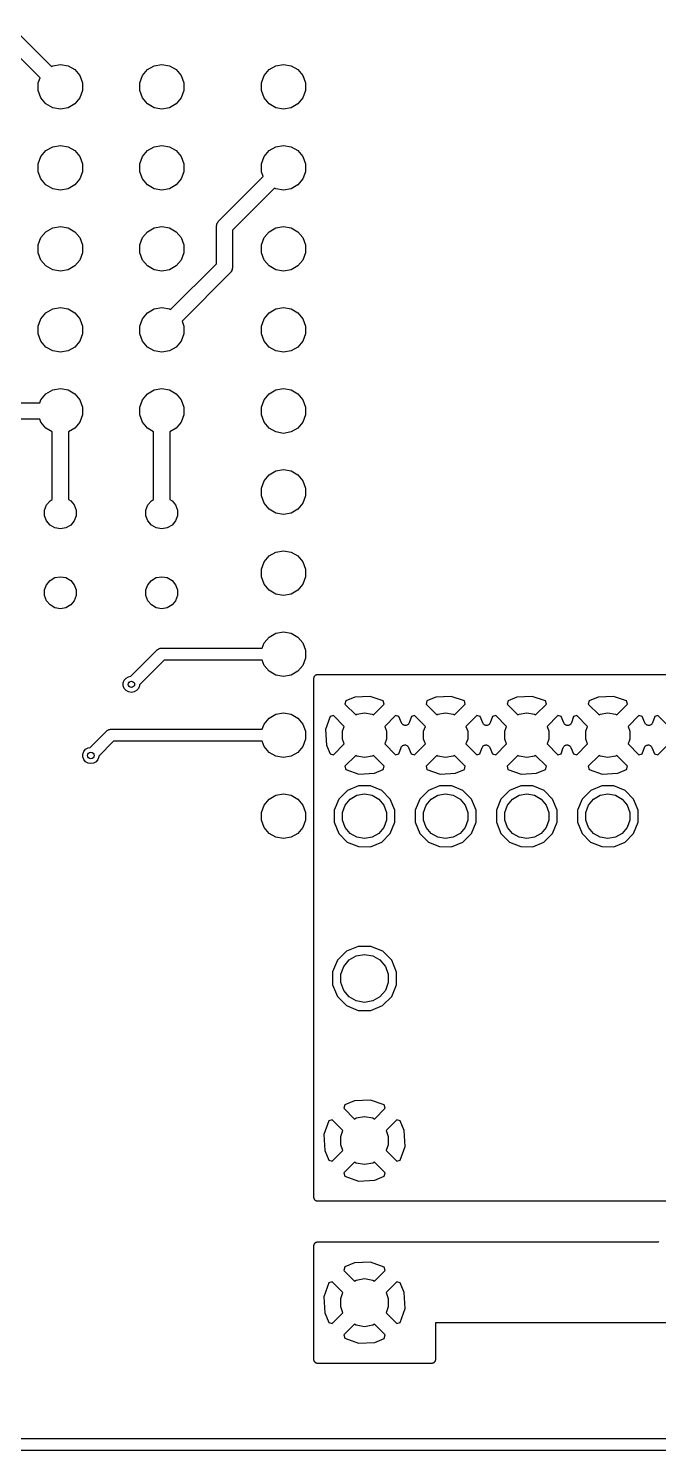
# Model space of a CAD drawing. Extents: x 25 to 346, y -457 to -16.
# Drawn here: x 144.1 to 163.83, y -402.78 to -358.22 of the extents above; entities that cross this region are included whole.
import ezdxf

# ---------------------------------------------------------------- set-up
doc = ezdxf.new("R2010")
doc.units = 0
doc.header["$MEASUREMENT"] = 0
doc.layers.add('BLACK', color=7, linetype='CONTINUOUS')

msp = doc.modelspace()

# ---------------------------------------------------------------- linework, layer by layer
at = {"layer": 'Black'}
for p, q in [((143.485, -358.073), (144.82, -359.408)), ((144.463, -359.77), (143.051, -358.358)), ((144.82, -359.408), (144.858, -359.386)), ((144.858, -359.386), (145.097, -359.344)), ((145.097, -359.344), (145.337, -359.386)), ((145.337, -359.386), (145.548, -359.508)), ((145.548, -359.508), (145.705, -359.694)), ((147.665, -359.694), (147.822, -359.508)), ((147.822, -359.508), (148.033, -359.386)), ((148.033, -359.386), (148.272, -359.344)), ((148.272, -359.344), (148.512, -359.386)), ((148.512, -359.386), (148.723, -359.508)), ((148.723, -359.508), (148.88, -359.694)), ((151.475, -359.694), (151.632, -359.508)), ((151.632, -359.508), (151.843, -359.386)), ((151.843, -359.386), (152.082, -359.344)), ((152.082, -359.344), (152.322, -359.386)), ((152.322, -359.386), (152.533, -359.508)), ((152.533, -359.508), (152.69, -359.694)), ((144.407, -359.923), (144.463, -359.77)), ((144.407, -360.167), (144.407, -359.923)), ((145.705, -359.694), (145.788, -359.923)), ((145.788, -359.923), (145.788, -360.167)), ((147.582, -359.923), (147.665, -359.694)), ((147.582, -360.167), (147.582, -359.923)), ((148.88, -359.694), (148.963, -359.923)), ((148.963, -359.923), (148.963, -360.167)), ((151.392, -359.923), (151.475, -359.694)), ((151.392, -360.167), (151.392, -359.923)), ((152.69, -359.694), (152.773, -359.923)), ((152.773, -359.923), (152.773, -360.167)), ((144.49, -360.396), (144.407, -360.167)), ((144.647, -360.582), (144.49, -360.396)), ((145.705, -360.396), (145.548, -360.582)), ((145.788, -360.167), (145.705, -360.396)), ((147.665, -360.396), (147.582, -360.167)), ((147.822, -360.582), (147.665, -360.396)), ((148.88, -360.396), (148.723, -360.582)), ((148.963, -360.167), (148.88, -360.396)), ((151.475, -360.396), (151.392, -360.167)), ((151.632, -360.582), (151.475, -360.396)), ((152.69, -360.396), (152.533, -360.582)), ((152.773, -360.167), (152.69, -360.396)), ((144.858, -360.704), (144.647, -360.582)), ((145.097, -360.746), (144.858, -360.704)), ((145.337, -360.704), (145.097, -360.746)), ((145.548, -360.582), (145.337, -360.704)), ((148.033, -360.704), (147.822, -360.582)), ((148.272, -360.746), (148.033, -360.704)), ((148.512, -360.704), (148.272, -360.746)), ((148.723, -360.582), (148.512, -360.704)), ((151.843, -360.704), (151.632, -360.582)), ((152.082, -360.746), (151.843, -360.704)), ((152.322, -360.704), (152.082, -360.746)), ((152.533, -360.582), (152.322, -360.704)), ((144.407, -362.463), (144.49, -362.234)), ((144.49, -362.234), (144.647, -362.048)), ((144.647, -362.048), (144.858, -361.926)), ((144.858, -361.926), (145.097, -361.884)), ((145.097, -361.884), (145.337, -361.926)), ((145.337, -361.926), (145.548, -362.048)), ((145.548, -362.048), (145.705, -362.234)), ((145.705, -362.234), (145.788, -362.463)), ((147.582, -362.463), (147.665, -362.234)), ((147.665, -362.234), (147.822, -362.048)), ((147.822, -362.048), (148.033, -361.926)), ((148.033, -361.926), (148.272, -361.884)), ((148.272, -361.884), (148.512, -361.926)), ((148.512, -361.926), (148.723, -362.048)), ((148.723, -362.048), (148.88, -362.234)), ((148.88, -362.234), (148.963, -362.463)), ((151.392, -362.463), (151.475, -362.234)), ((151.475, -362.234), (151.632, -362.048)), ((151.632, -362.048), (151.843, -361.926)), ((151.843, -361.926), (152.082, -361.884)), ((152.082, -361.884), (152.322, -361.926)), ((152.322, -361.926), (152.533, -362.048)), ((152.533, -362.048), (152.69, -362.234)), ((152.69, -362.234), (152.773, -362.463)), ((144.407, -362.707), (144.407, -362.463)), ((144.49, -362.936), (144.407, -362.707)), ((145.788, -362.707), (145.705, -362.936)), ((145.788, -362.463), (145.788, -362.707)), ((147.582, -362.707), (147.582, -362.463)), ((147.665, -362.936), (147.582, -362.707)), ((148.963, -362.707), (148.88, -362.936)), ((148.963, -362.463), (148.963, -362.707)), ((151.392, -362.707), (151.392, -362.463)), ((151.448, -362.86), (151.392, -362.707)), ((152.773, -362.707), (152.69, -362.936)), ((152.773, -362.463), (152.773, -362.707)), ((144.647, -363.122), (144.49, -362.936)), ((144.858, -363.244), (144.647, -363.122)), ((145.548, -363.122), (145.337, -363.244)), ((145.705, -362.936), (145.548, -363.122)), ((147.822, -363.122), (147.665, -362.936)), ((148.033, -363.244), (147.822, -363.122)), ((148.723, -363.122), (148.512, -363.244)), ((148.88, -362.936), (148.723, -363.122)), ((150.057, -364.251), (151.448, -362.86)), ((152.533, -363.122), (152.322, -363.244)), ((152.69, -362.936), (152.533, -363.122)), ((145.097, -363.286), (144.858, -363.244)), ((145.337, -363.244), (145.097, -363.286)), ((148.272, -363.286), (148.033, -363.244)), ((148.512, -363.244), (148.272, -363.286)), ((151.805, -363.222), (150.491, -364.536)), ((151.843, -363.244), (151.805, -363.222)), ((152.082, -363.286), (151.843, -363.244)), ((152.322, -363.244), (152.082, -363.286)), ((144.647, -364.588), (144.858, -364.466)), ((144.858, -364.466), (145.097, -364.424)), ((145.097, -364.424), (145.337, -364.466)), ((145.337, -364.466), (145.548, -364.588)), ((147.822, -364.588), (148.033, -364.466)), ((148.033, -364.466), (148.272, -364.424)), ((148.272, -364.424), (148.512, -364.466)), ((148.512, -364.466), (148.723, -364.588)), ((149.983, -364.431), (149.985, -364.42)), ((149.983, -365.595), (149.983, -364.431)), ((149.984, -364.408), (149.992, -364.376)), ((149.985, -364.42), (149.984, -364.408)), ((149.992, -364.376), (149.998, -364.344)), ((149.998, -364.344), (150.004, -364.334)), ((150.004, -364.334), (150.007, -364.323)), ((150.007, -364.323), (150.026, -364.296)), ((150.026, -364.296), (150.042, -364.267)), ((150.042, -364.267), (150.051, -364.26)), ((150.051, -364.26), (150.057, -364.251)), ((151.632, -364.588), (151.843, -364.466)), ((151.843, -364.466), (152.082, -364.424)), ((152.082, -364.424), (152.322, -364.466)), ((152.322, -364.466), (152.533, -364.588)), ((144.407, -365.003), (144.49, -364.774)), ((144.49, -364.774), (144.647, -364.588)), ((145.548, -364.588), (145.705, -364.774)), ((145.705, -364.774), (145.788, -365.003)), ((147.582, -365.003), (147.665, -364.774)), ((147.665, -364.774), (147.822, -364.588)), ((148.723, -364.588), (148.88, -364.774)), ((148.88, -364.774), (148.963, -365.003)), ((150.491, -364.536), (150.491, -365.701)), ((151.392, -365.003), (151.475, -364.774)), ((151.475, -364.774), (151.632, -364.588)), ((152.533, -364.588), (152.69, -364.774)), ((152.69, -364.774), (152.773, -365.003)), ((144.407, -365.247), (144.407, -365.003)), ((144.49, -365.476), (144.407, -365.247)), ((145.788, -365.247), (145.705, -365.476)), ((145.788, -365.003), (145.788, -365.247)), ((147.582, -365.247), (147.582, -365.003)), ((147.665, -365.476), (147.582, -365.247)), ((148.963, -365.247), (148.88, -365.476)), ((148.963, -365.003), (148.963, -365.247)), ((151.392, -365.247), (151.392, -365.003)), ((151.475, -365.476), (151.392, -365.247)), ((152.773, -365.247), (152.69, -365.476)), ((152.773, -365.003), (152.773, -365.247)), ((144.647, -365.662), (144.49, -365.476)), ((144.858, -365.784), (144.647, -365.662)), ((145.097, -365.826), (144.858, -365.784)), ((145.337, -365.784), (145.097, -365.826)), ((145.548, -365.662), (145.337, -365.784)), ((145.705, -365.476), (145.548, -365.662)), ((147.822, -365.662), (147.665, -365.476)), ((148.033, -365.784), (147.822, -365.662)), ((148.272, -365.826), (148.033, -365.784)), ((148.512, -365.784), (148.272, -365.826)), ((148.723, -365.662), (148.512, -365.784)), ((148.55, -367.028), (149.983, -365.595)), ((148.88, -365.476), (148.723, -365.662)), ((150.448, -365.835), (150.432, -365.864)), ((150.467, -365.808), (150.448, -365.835)), ((150.47, -365.797), (150.467, -365.808)), ((150.476, -365.787), (150.47, -365.797)), ((150.481, -365.755), (150.476, -365.787)), ((150.49, -365.723), (150.481, -365.755)), ((150.491, -365.701), (150.489, -365.712)), ((150.489, -365.712), (150.49, -365.723)), ((151.632, -365.662), (151.475, -365.476)), ((151.843, -365.784), (151.632, -365.662)), ((152.082, -365.826), (151.843, -365.784)), ((152.322, -365.784), (152.082, -365.826)), ((152.533, -365.662), (152.322, -365.784)), ((152.69, -365.476), (152.533, -365.662)), ((150.417, -365.88), (148.907, -367.39)), ((150.423, -365.871), (150.417, -365.88)), ((150.432, -365.864), (150.423, -365.871)), ((144.49, -367.314), (144.647, -367.128)), ((144.647, -367.128), (144.858, -367.006)), ((144.858, -367.006), (145.097, -366.964)), ((145.097, -366.964), (145.337, -367.006)), ((145.337, -367.006), (145.548, -367.128)), ((145.548, -367.128), (145.705, -367.314)), ((147.665, -367.314), (147.822, -367.128)), ((147.822, -367.128), (148.033, -367.006)), ((148.033, -367.006), (148.272, -366.964)), ((148.272, -366.964), (148.512, -367.006)), ((148.512, -367.006), (148.55, -367.028)), ((151.475, -367.314), (151.632, -367.128)), ((151.632, -367.128), (151.843, -367.006)), ((151.843, -367.006), (152.082, -366.964)), ((152.082, -366.964), (152.322, -367.006)), ((152.322, -367.006), (152.533, -367.128)), ((152.533, -367.128), (152.69, -367.314)), ((144.407, -367.543), (144.49, -367.314)), ((144.407, -367.787), (144.407, -367.543)), ((145.705, -367.314), (145.788, -367.543)), ((145.788, -367.543), (145.788, -367.787)), ((147.582, -367.543), (147.665, -367.314)), ((147.582, -367.787), (147.582, -367.543)), ((148.907, -367.39), (148.963, -367.543)), ((148.963, -367.543), (148.963, -367.787)), ((151.392, -367.543), (151.475, -367.314)), ((151.392, -367.787), (151.392, -367.543)), ((152.69, -367.314), (152.773, -367.543)), ((152.773, -367.543), (152.773, -367.787)), ((144.49, -368.016), (144.407, -367.787)), ((144.647, -368.202), (144.49, -368.016)), ((145.705, -368.016), (145.548, -368.202)), ((145.788, -367.787), (145.705, -368.016)), ((147.665, -368.016), (147.582, -367.787)), ((147.822, -368.202), (147.665, -368.016)), ((148.88, -368.016), (148.723, -368.202)), ((148.963, -367.787), (148.88, -368.016)), ((151.475, -368.016), (151.392, -367.787)), ((151.632, -368.202), (151.475, -368.016)), ((152.69, -368.016), (152.533, -368.202)), ((152.773, -367.787), (152.69, -368.016)), ((144.858, -368.324), (144.647, -368.202)), ((145.097, -368.366), (144.858, -368.324)), ((145.337, -368.324), (145.097, -368.366)), ((145.548, -368.202), (145.337, -368.324)), ((148.033, -368.324), (147.822, -368.202)), ((148.272, -368.366), (148.033, -368.324)), ((148.512, -368.324), (148.272, -368.366)), ((148.723, -368.202), (148.512, -368.324)), ((151.843, -368.324), (151.632, -368.202)), ((152.082, -368.366), (151.843, -368.324)), ((152.322, -368.324), (152.082, -368.366)), ((152.533, -368.202), (152.322, -368.324)), ((144.455, -369.951), (144.49, -369.854)), ((144.49, -369.854), (144.647, -369.668)), ((144.647, -369.668), (144.858, -369.546)), ((144.858, -369.546), (145.097, -369.504)), ((145.097, -369.504), (145.337, -369.546)), ((145.337, -369.546), (145.548, -369.668)), ((145.548, -369.668), (145.705, -369.854)), ((145.705, -369.854), (145.788, -370.083)), ((147.582, -370.083), (147.665, -369.854)), ((147.665, -369.854), (147.822, -369.668)), ((147.822, -369.668), (148.033, -369.546)), ((148.033, -369.546), (148.272, -369.504)), ((148.272, -369.504), (148.512, -369.546)), ((148.512, -369.546), (148.723, -369.668)), ((148.723, -369.668), (148.88, -369.854)), ((148.88, -369.854), (148.963, -370.083)), ((151.392, -370.083), (151.475, -369.854)), ((151.475, -369.854), (151.632, -369.668)), ((151.632, -369.668), (151.843, -369.546)), ((151.843, -369.546), (152.082, -369.504)), ((152.082, -369.504), (152.322, -369.546)), ((152.322, -369.546), (152.533, -369.668)), ((152.533, -369.668), (152.69, -369.854)), ((152.69, -369.854), (152.773, -370.083)), ((141.93, -369.951), (144.455, -369.951)), ((145.788, -370.083), (145.788, -370.327)), ((147.582, -370.327), (147.582, -370.083)), ((148.963, -370.083), (148.963, -370.327)), ((151.392, -370.327), (151.392, -370.083)), ((152.773, -370.083), (152.773, -370.327)), ((144.455, -370.459), (141.93, -370.459)), ((144.49, -370.556), (144.455, -370.459)), ((144.647, -370.742), (144.49, -370.556)), ((144.844, -370.856), (144.647, -370.742)), ((145.548, -370.742), (145.351, -370.856)), ((145.705, -370.556), (145.548, -370.742)), ((145.788, -370.327), (145.705, -370.556)), ((147.665, -370.556), (147.582, -370.327)), ((147.822, -370.742), (147.665, -370.556)), ((148.018, -370.856), (147.822, -370.742)), ((148.723, -370.742), (148.526, -370.856)), ((148.88, -370.556), (148.723, -370.742)), ((148.963, -370.327), (148.88, -370.556)), ((151.475, -370.556), (151.392, -370.327)), ((151.632, -370.742), (151.475, -370.556)), ((151.843, -370.864), (151.632, -370.742)), ((152.533, -370.742), (152.322, -370.864)), ((152.69, -370.556), (152.533, -370.742)), ((152.773, -370.327), (152.69, -370.556)), ((144.844, -372.976), (144.844, -370.856)), ((145.351, -370.856), (145.351, -372.976)), ((148.018, -372.976), (148.018, -370.856)), ((148.526, -370.856), (148.526, -372.976)), ((152.082, -370.906), (151.843, -370.864)), ((152.322, -370.864), (152.082, -370.906)), ((151.843, -372.086), (152.082, -372.044)), ((152.082, -372.044), (152.322, -372.086)), ((151.392, -372.623), (151.475, -372.394)), ((151.475, -372.394), (151.632, -372.208)), ((151.632, -372.208), (151.843, -372.086)), ((152.322, -372.086), (152.533, -372.208)), ((152.533, -372.208), (152.69, -372.394)), ((152.69, -372.394), (152.773, -372.623)), ((151.392, -372.867), (151.392, -372.623)), ((151.475, -373.096), (151.392, -372.867)), ((152.773, -372.867), (152.69, -373.096)), ((152.773, -372.623), (152.773, -372.867)), ((144.603, -373.313), (144.663, -373.149)), ((144.603, -373.487), (144.603, -373.313)), ((144.663, -373.149), (144.775, -373.016)), ((144.775, -373.016), (144.844, -372.976)), ((145.351, -372.976), (145.42, -373.016)), ((145.42, -373.016), (145.532, -373.149)), ((145.532, -373.149), (145.592, -373.313)), ((145.592, -373.313), (145.592, -373.487)), ((147.778, -373.313), (147.838, -373.149)), ((147.778, -373.487), (147.778, -373.313)), ((147.838, -373.149), (147.95, -373.016)), ((147.95, -373.016), (148.018, -372.976)), ((148.526, -372.976), (148.595, -373.016)), ((148.595, -373.016), (148.707, -373.149)), ((148.707, -373.149), (148.767, -373.313)), ((148.767, -373.313), (148.767, -373.487)), ((151.632, -373.282), (151.475, -373.096)), ((151.843, -373.404), (151.632, -373.282)), ((152.082, -373.446), (151.843, -373.404)), ((152.322, -373.404), (152.082, -373.446)), ((152.533, -373.282), (152.322, -373.404)), ((152.69, -373.096), (152.533, -373.282)), ((144.663, -373.651), (144.603, -373.487)), ((144.775, -373.784), (144.663, -373.651)), ((144.926, -373.872), (144.775, -373.784)), ((145.42, -373.784), (145.269, -373.872)), ((145.532, -373.651), (145.42, -373.784)), ((145.592, -373.487), (145.532, -373.651)), ((147.838, -373.651), (147.778, -373.487)), ((147.95, -373.784), (147.838, -373.651)), ((148.101, -373.872), (147.95, -373.784)), ((148.595, -373.784), (148.444, -373.872)), ((148.707, -373.651), (148.595, -373.784)), ((148.767, -373.487), (148.707, -373.651)), ((145.097, -373.902), (144.926, -373.872)), ((145.269, -373.872), (145.097, -373.902)), ((148.272, -373.902), (148.101, -373.872)), ((148.444, -373.872), (148.272, -373.902)), ((151.475, -374.934), (151.632, -374.748)), ((151.632, -374.748), (151.843, -374.626)), ((151.843, -374.626), (152.082, -374.584)), ((152.082, -374.584), (152.322, -374.626)), ((152.322, -374.626), (152.533, -374.748)), ((152.533, -374.748), (152.69, -374.934)), ((151.392, -375.163), (151.475, -374.934)), ((151.392, -375.407), (151.392, -375.163)), ((152.69, -374.934), (152.773, -375.163)), ((152.773, -375.163), (152.773, -375.407)), ((144.603, -375.813), (144.663, -375.649)), ((144.663, -375.649), (144.775, -375.516)), ((144.775, -375.516), (144.926, -375.428)), ((144.926, -375.428), (145.097, -375.398)), ((145.097, -375.398), (145.269, -375.428)), ((145.269, -375.428), (145.42, -375.516)), ((145.42, -375.516), (145.532, -375.649)), ((145.532, -375.649), (145.592, -375.813)), ((147.778, -375.813), (147.838, -375.649)), ((147.838, -375.649), (147.95, -375.516)), ((147.95, -375.516), (148.101, -375.428)), ((148.101, -375.428), (148.272, -375.398)), ((148.272, -375.398), (148.444, -375.428)), ((148.444, -375.428), (148.595, -375.516)), ((148.595, -375.516), (148.707, -375.649)), ((148.707, -375.649), (148.767, -375.813)), ((151.475, -375.636), (151.392, -375.407)), ((151.632, -375.822), (151.475, -375.636)), ((152.69, -375.636), (152.533, -375.822)), ((152.773, -375.407), (152.69, -375.636)), ((144.603, -375.987), (144.603, -375.813)), ((144.663, -376.151), (144.603, -375.987)), ((145.592, -375.987), (145.532, -376.151)), ((145.592, -375.813), (145.592, -375.987)), ((147.778, -375.987), (147.778, -375.813)), ((147.838, -376.151), (147.778, -375.987)), ((148.767, -375.987), (148.707, -376.151)), ((148.767, -375.813), (148.767, -375.987)), ((151.843, -375.944), (151.632, -375.822)), ((152.082, -375.986), (151.843, -375.944)), ((152.322, -375.944), (152.082, -375.986)), ((152.533, -375.822), (152.322, -375.944)), ((144.775, -376.284), (144.663, -376.151)), ((144.926, -376.372), (144.775, -376.284)), ((145.097, -376.402), (144.926, -376.372)), ((145.269, -376.372), (145.097, -376.402)), ((145.42, -376.284), (145.269, -376.372)), ((145.532, -376.151), (145.42, -376.284)), ((147.95, -376.284), (147.838, -376.151)), ((148.101, -376.372), (147.95, -376.284)), ((148.272, -376.402), (148.101, -376.372)), ((148.444, -376.372), (148.272, -376.402)), ((148.595, -376.284), (148.444, -376.372)), ((148.707, -376.151), (148.595, -376.284)), ((151.475, -377.474), (151.632, -377.288)), ((151.632, -377.288), (151.843, -377.166)), ((151.843, -377.166), (152.082, -377.124)), ((152.082, -377.124), (152.322, -377.166)), ((152.322, -377.166), (152.533, -377.288)), ((152.533, -377.288), (152.69, -377.474)), ((147.302, -378.52), (148.132, -377.69)), ((148.132, -377.69), (148.139, -377.685)), ((148.139, -377.685), (148.144, -377.679)), ((148.144, -377.679), (148.166, -377.667)), ((148.166, -377.667), (148.186, -377.652)), ((148.186, -377.652), (148.194, -377.65)), ((148.194, -377.65), (148.201, -377.646)), ((148.201, -377.646), (148.226, -377.642)), ((148.226, -377.642), (148.25, -377.635)), ((148.25, -377.635), (148.258, -377.636)), ((148.258, -377.636), (148.266, -377.635)), ((148.266, -377.635), (148.844, -377.635)), ((148.844, -377.635), (151.417, -377.635)), ((151.417, -377.635), (151.475, -377.474)), ((152.69, -377.474), (152.773, -377.703)), ((152.773, -377.703), (152.773, -377.947)), ((148.345, -378.015), (147.571, -378.79)), ((148.844, -378.015), (148.345, -378.015)), ((151.417, -378.015), (148.844, -378.015)), ((151.475, -378.176), (151.417, -378.015)), ((151.632, -378.362), (151.475, -378.176)), ((152.69, -378.176), (152.533, -378.362)), ((152.773, -377.947), (152.69, -378.176)), ((147.069, -378.727), (147.099, -378.644)), ((147.069, -378.816), (147.069, -378.727)), ((147.099, -378.644), (147.156, -378.576)), ((147.156, -378.576), (147.233, -378.532)), ((147.233, -378.532), (147.302, -378.52)), ((151.843, -378.484), (151.632, -378.362)), ((152.082, -378.526), (151.843, -378.484)), ((152.322, -378.484), (152.082, -378.526)), ((152.533, -378.362), (152.322, -378.484)), ((153.035, -378.587), (153.037, -378.576)), ((153.035, -379.431), (153.035, -378.587)), ((153.037, -378.565), (153.041, -378.555)), ((153.037, -378.576), (153.037, -378.565)), ((153.041, -378.555), (153.043, -378.544)), ((153.043, -378.544), (153.048, -378.534)), ((153.048, -378.534), (153.052, -378.523)), ((153.052, -378.523), (153.059, -378.515)), ((153.059, -378.515), (153.065, -378.505)), ((153.065, -378.505), (153.073, -378.498)), ((153.073, -378.498), (153.08, -378.49)), ((153.08, -378.49), (153.09, -378.484)), ((153.09, -378.484), (153.099, -378.477)), ((153.099, -378.477), (153.109, -378.473)), ((153.109, -378.473), (153.119, -378.468)), ((153.119, -378.468), (153.13, -378.466)), ((153.13, -378.466), (153.14, -378.462)), ((153.14, -378.462), (153.151, -378.462)), ((153.151, -378.462), (153.162, -378.46)), ((153.162, -378.46), (178.435, -378.46)), ((147.099, -378.899), (147.069, -378.816)), ((147.156, -378.967), (147.099, -378.899)), ((147.233, -379.011), (147.156, -378.967)), ((147.32, -379.026), (147.233, -379.011)), ((147.407, -379.011), (147.32, -379.026)), ((147.484, -378.967), (147.407, -379.011)), ((147.541, -378.899), (147.484, -378.967)), ((147.571, -378.816), (147.541, -378.899)), ((147.571, -378.79), (147.571, -378.816)), ((154.314, -379.173), (154.036, -379.288)), ((154.797, -379.147), (154.314, -379.173)), ((155.21, -379.293), (154.797, -379.147)), ((156.854, -379.173), (156.576, -379.288)), ((157.337, -379.147), (156.854, -379.173)), ((157.75, -379.293), (157.337, -379.147)), ((159.394, -379.173), (159.116, -379.288)), ((159.877, -379.147), (159.394, -379.173)), ((160.29, -379.293), (159.877, -379.147)), ((161.934, -379.173), (161.656, -379.288)), ((162.417, -379.147), (161.934, -379.173)), ((162.83, -379.293), (162.417, -379.147)), ((153.035, -380.151), (153.035, -379.431)), ((153.035, -379.431), (153.035, -379.431)), ((154.036, -379.288), (154.009, -379.393)), ((154.009, -379.393), (154.345, -379.728)), ((154.9, -379.728), (155.236, -379.393)), ((155.236, -379.393), (155.21, -379.293)), ((156.576, -379.288), (156.549, -379.393)), ((156.549, -379.393), (156.885, -379.728)), ((157.44, -379.728), (157.776, -379.393)), ((157.776, -379.393), (157.75, -379.293)), ((159.116, -379.288), (159.089, -379.393)), ((159.089, -379.393), (159.425, -379.728)), ((159.98, -379.728), (160.316, -379.393)), ((160.316, -379.393), (160.29, -379.293)), ((161.656, -379.288), (161.629, -379.393)), ((161.629, -379.393), (161.965, -379.728)), ((162.52, -379.728), (162.856, -379.393)), ((162.856, -379.393), (162.83, -379.293)), ((151.417, -380.174), (151.475, -380.014)), ((151.475, -380.014), (151.632, -379.828)), ((151.632, -379.828), (151.843, -379.706)), ((151.843, -379.706), (152.082, -379.664)), ((152.082, -379.664), (152.322, -379.706)), ((152.322, -379.706), (152.533, -379.828)), ((152.533, -379.828), (152.69, -380.014)), ((152.69, -380.014), (152.773, -380.243)), ((153.55, -379.778), (153.405, -380.191)), ((153.65, -379.752), (153.55, -379.778)), ((153.988, -380.09), (153.65, -379.752)), ((153.932, -380.243), (153.988, -380.09)), ((154.345, -379.728), (154.383, -379.706)), ((154.383, -379.706), (154.623, -379.664)), ((154.623, -379.664), (154.862, -379.706)), ((154.862, -379.706), (154.9, -379.728)), ((155.595, -379.752), (155.257, -380.09)), ((155.257, -380.09), (155.313, -380.243)), ((155.699, -379.779), (155.595, -379.752)), ((155.783, -379.982), (155.699, -379.779)), ((155.794, -379.999), (155.783, -379.982)), ((155.804, -380.016), (155.794, -379.999)), ((155.806, -380.018), (155.804, -380.016)), ((155.807, -380.019), (155.806, -380.018)), ((155.823, -380.032), (155.807, -380.019)), ((155.838, -380.044), (155.823, -380.032)), ((155.84, -380.045), (155.838, -380.044)), ((155.842, -380.046), (155.84, -380.045)), ((155.861, -380.052), (155.842, -380.046)), ((155.88, -380.059), (155.861, -380.052)), ((155.882, -380.059), (155.88, -380.059)), ((155.884, -380.06), (155.882, -380.059)), ((155.904, -380.059), (155.884, -380.06)), ((155.924, -380.058), (155.904, -380.059)), ((155.926, -380.058), (155.924, -380.058)), ((155.928, -380.058), (155.926, -380.058)), ((155.947, -380.05), (155.928, -380.058)), ((155.965, -380.043), (155.947, -380.05)), ((155.967, -380.042), (155.965, -380.043)), ((155.969, -380.041), (155.967, -380.042)), ((155.984, -380.027), (155.969, -380.041)), ((155.999, -380.014), (155.984, -380.027)), ((156, -380.012), (155.999, -380.014)), ((156.001, -380.011), (156, -380.012)), ((156.011, -379.993), (156.001, -380.011)), ((156.02, -379.976), (156.011, -379.993)), ((156.09, -379.778), (156.02, -379.976)), ((156.19, -379.752), (156.09, -379.778)), ((156.528, -380.09), (156.19, -379.752)), ((156.472, -380.243), (156.528, -380.09)), ((156.885, -379.728), (156.923, -379.706)), ((156.923, -379.706), (157.162, -379.664)), ((157.162, -379.664), (157.402, -379.706)), ((157.402, -379.706), (157.44, -379.728)), ((158.135, -379.752), (157.797, -380.09)), ((157.797, -380.09), (157.853, -380.243)), ((158.239, -379.779), (158.135, -379.752)), ((158.323, -379.982), (158.239, -379.779)), ((158.334, -379.999), (158.323, -379.982)), ((158.344, -380.016), (158.334, -379.999)), ((158.346, -380.018), (158.344, -380.016)), ((158.347, -380.019), (158.346, -380.018)), ((158.363, -380.032), (158.347, -380.019)), ((158.378, -380.044), (158.363, -380.032)), ((158.38, -380.045), (158.378, -380.044)), ((158.382, -380.046), (158.38, -380.045)), ((158.401, -380.052), (158.382, -380.046)), ((158.42, -380.059), (158.401, -380.052)), ((158.422, -380.059), (158.42, -380.059)), ((158.424, -380.06), (158.422, -380.059)), ((158.444, -380.059), (158.424, -380.06)), ((158.464, -380.058), (158.444, -380.059)), ((158.466, -380.058), (158.464, -380.058)), ((158.468, -380.058), (158.466, -380.058)), ((158.487, -380.05), (158.468, -380.058)), ((158.505, -380.043), (158.487, -380.05)), ((158.507, -380.042), (158.505, -380.043)), ((158.509, -380.041), (158.507, -380.042)), ((158.524, -380.027), (158.509, -380.041)), ((158.539, -380.014), (158.524, -380.027)), ((158.54, -380.012), (158.539, -380.014)), ((158.541, -380.011), (158.54, -380.012)), ((158.551, -379.993), (158.541, -380.011)), ((158.56, -379.976), (158.551, -379.993)), ((158.63, -379.778), (158.56, -379.976)), ((158.73, -379.752), (158.63, -379.778)), ((159.068, -380.09), (158.73, -379.752)), ((159.012, -380.243), (159.068, -380.09)), ((159.425, -379.728), (159.463, -379.706)), ((159.463, -379.706), (159.702, -379.664)), ((159.702, -379.664), (159.942, -379.706)), ((159.942, -379.706), (159.98, -379.728)), ((160.675, -379.752), (160.337, -380.09)), ((160.337, -380.09), (160.393, -380.243)), ((160.779, -379.779), (160.675, -379.752)), ((160.863, -379.982), (160.779, -379.779)), ((160.874, -379.999), (160.863, -379.982)), ((160.884, -380.016), (160.874, -379.999)), ((160.886, -380.018), (160.884, -380.016)), ((160.887, -380.019), (160.886, -380.018)), ((160.903, -380.032), (160.887, -380.019)), ((160.918, -380.044), (160.903, -380.032)), ((160.92, -380.045), (160.918, -380.044)), ((160.922, -380.046), (160.92, -380.045)), ((160.941, -380.052), (160.922, -380.046)), ((160.96, -380.059), (160.941, -380.052)), ((160.962, -380.059), (160.96, -380.059)), ((160.964, -380.06), (160.962, -380.059)), ((160.984, -380.059), (160.964, -380.06)), ((161.004, -380.058), (160.984, -380.059)), ((161.006, -380.058), (161.004, -380.058)), ((161.008, -380.058), (161.006, -380.058)), ((161.027, -380.05), (161.008, -380.058)), ((161.045, -380.043), (161.027, -380.05)), ((161.047, -380.042), (161.045, -380.043)), ((161.049, -380.041), (161.047, -380.042)), ((161.064, -380.027), (161.049, -380.041)), ((161.079, -380.014), (161.064, -380.027)), ((161.08, -380.012), (161.079, -380.014)), ((161.081, -380.011), (161.08, -380.012)), ((161.091, -379.993), (161.081, -380.011)), ((161.1, -379.976), (161.091, -379.993)), ((161.17, -379.778), (161.1, -379.976)), ((161.27, -379.752), (161.17, -379.778)), ((161.608, -380.09), (161.27, -379.752)), ((161.552, -380.243), (161.608, -380.09)), ((161.965, -379.728), (162.003, -379.706)), ((162.003, -379.706), (162.243, -379.664)), ((162.243, -379.664), (162.482, -379.706)), ((162.482, -379.706), (162.52, -379.728)), ((163.215, -379.752), (162.877, -380.09)), ((162.877, -380.09), (162.933, -380.243)), ((163.319, -379.779), (163.215, -379.752)), ((163.403, -379.982), (163.319, -379.779)), ((163.414, -379.999), (163.403, -379.982)), ((163.424, -380.016), (163.414, -379.999)), ((163.426, -380.018), (163.424, -380.016)), ((163.427, -380.019), (163.426, -380.018)), ((163.443, -380.032), (163.427, -380.019)), ((163.458, -380.044), (163.443, -380.032)), ((163.46, -380.045), (163.458, -380.044)), ((163.462, -380.046), (163.46, -380.045)), ((163.481, -380.052), (163.462, -380.046)), ((163.5, -380.059), (163.481, -380.052)), ((163.502, -380.059), (163.5, -380.059)), ((163.504, -380.06), (163.502, -380.059)), ((163.524, -380.059), (163.504, -380.06)), ((163.544, -380.058), (163.524, -380.059)), ((163.546, -380.058), (163.544, -380.058)), ((163.548, -380.058), (163.546, -380.058)), ((163.567, -380.05), (163.548, -380.058)), ((163.585, -380.043), (163.567, -380.05)), ((163.587, -380.042), (163.585, -380.043)), ((163.589, -380.041), (163.587, -380.042)), ((163.604, -380.027), (163.589, -380.041)), ((163.619, -380.014), (163.604, -380.027)), ((163.62, -380.012), (163.619, -380.014)), ((163.621, -380.011), (163.62, -380.012)), ((163.631, -379.993), (163.621, -380.011)), ((163.64, -379.976), (163.631, -379.993)), ((163.71, -379.778), (163.64, -379.976)), ((163.81, -379.752), (163.71, -379.778)), ((164.148, -380.09), (163.81, -379.752)), ((146.032, -380.748), (146.55, -380.23)), ((146.55, -380.23), (146.557, -380.225)), ((146.557, -380.225), (146.563, -380.219)), ((146.563, -380.219), (146.584, -380.207)), ((146.584, -380.207), (146.604, -380.192)), ((146.604, -380.192), (146.613, -380.19)), ((146.613, -380.19), (146.62, -380.186)), ((146.62, -380.186), (146.644, -380.182)), ((146.644, -380.182), (146.668, -380.175)), ((146.668, -380.175), (146.677, -380.176)), ((146.677, -380.176), (146.685, -380.174)), ((146.685, -380.174), (151.417, -380.174)), ((152.773, -380.487), (152.69, -380.716)), ((152.773, -380.243), (152.773, -380.487)), ((153.035, -380.152), (153.035, -380.151)), ((153.035, -380.156), (153.035, -380.152)), ((153.035, -380.172), (153.035, -380.156)), ((153.035, -380.156), (153.035, -380.156)), ((153.035, -380.156), (153.035, -380.156)), ((153.035, -380.366), (153.035, -380.172)), ((153.035, -380.172), (153.035, -380.172)), ((153.035, -380.172), (153.035, -380.172)), ((153.035, -381.299), (153.035, -380.366)), ((153.035, -380.366), (153.035, -380.366)), ((153.035, -380.366), (153.035, -380.366)), ((153.405, -380.191), (153.431, -380.674)), ((153.932, -380.487), (153.932, -380.243)), ((153.988, -380.64), (153.932, -380.487)), ((155.313, -380.487), (155.257, -380.64)), ((155.313, -380.243), (155.313, -380.487)), ((156.472, -380.487), (156.472, -380.243)), ((156.528, -380.64), (156.472, -380.487)), ((157.853, -380.487), (157.797, -380.64)), ((157.853, -380.243), (157.853, -380.487)), ((159.012, -380.487), (159.012, -380.243)), ((159.068, -380.64), (159.012, -380.487)), ((160.393, -380.487), (160.337, -380.64)), ((160.393, -380.243), (160.393, -380.487)), ((161.552, -380.487), (161.552, -380.243)), ((161.608, -380.64), (161.552, -380.487)), ((162.933, -380.487), (162.877, -380.64)), ((162.933, -380.243), (162.933, -380.487)), ((145.799, -380.956), (145.829, -380.873)), ((145.799, -381.044), (145.799, -380.956)), ((145.829, -380.873), (145.886, -380.805)), ((145.886, -380.805), (145.963, -380.76)), ((145.963, -380.76), (146.032, -380.748)), ((146.764, -380.555), (146.301, -381.018)), ((151.417, -380.555), (146.764, -380.555)), ((151.475, -380.716), (151.417, -380.555)), ((151.632, -380.902), (151.475, -380.716)), ((151.843, -381.024), (151.632, -380.902)), ((152.533, -380.902), (152.322, -381.024)), ((152.69, -380.716), (152.533, -380.902)), ((153.431, -380.674), (153.546, -380.951)), ((153.546, -380.951), (153.65, -380.978)), ((153.65, -380.978), (153.988, -380.64)), ((155.257, -380.64), (155.595, -380.978)), ((155.595, -380.978), (155.695, -380.952)), ((155.695, -380.952), (155.765, -380.754)), ((155.765, -380.754), (155.774, -380.737)), ((155.774, -380.737), (155.784, -380.719)), ((155.784, -380.719), (155.785, -380.718)), ((155.785, -380.718), (155.786, -380.716)), ((155.786, -380.716), (155.801, -380.703)), ((155.801, -380.703), (155.816, -380.689)), ((155.816, -380.689), (155.818, -380.688)), ((155.818, -380.688), (155.82, -380.687)), ((155.82, -380.687), (155.838, -380.68)), ((155.838, -380.68), (155.857, -380.672)), ((155.857, -380.672), (155.859, -380.672)), ((155.859, -380.672), (155.861, -380.672)), ((155.861, -380.672), (155.881, -380.671)), ((155.881, -380.671), (155.901, -380.67)), ((155.901, -380.67), (155.903, -380.671)), ((155.903, -380.671), (155.905, -380.671)), ((155.905, -380.671), (155.924, -380.678)), ((155.924, -380.678), (155.943, -380.684)), ((155.943, -380.684), (155.945, -380.685)), ((155.945, -380.685), (155.947, -380.686)), ((155.947, -380.686), (155.962, -380.698)), ((155.962, -380.698), (155.978, -380.711)), ((155.978, -380.711), (155.979, -380.712)), ((155.979, -380.712), (155.981, -380.714)), ((155.981, -380.714), (155.991, -380.731)), ((155.991, -380.731), (156.002, -380.748)), ((156.002, -380.748), (156.086, -380.951)), ((156.086, -380.951), (156.19, -380.978)), ((156.19, -380.978), (156.528, -380.64)), ((157.797, -380.64), (158.135, -380.978)), ((158.135, -380.978), (158.235, -380.952)), ((158.235, -380.952), (158.305, -380.754)), ((158.305, -380.754), (158.314, -380.737)), ((158.314, -380.737), (158.324, -380.719)), ((158.324, -380.719), (158.325, -380.718)), ((158.325, -380.718), (158.326, -380.716)), ((158.326, -380.716), (158.341, -380.703)), ((158.341, -380.703), (158.356, -380.689)), ((158.356, -380.689), (158.358, -380.688)), ((158.358, -380.688), (158.36, -380.687)), ((158.36, -380.687), (158.378, -380.68)), ((158.378, -380.68), (158.397, -380.672)), ((158.397, -380.672), (158.399, -380.672)), ((158.399, -380.672), (158.401, -380.672)), ((158.401, -380.672), (158.421, -380.671)), ((158.421, -380.671), (158.441, -380.67)), ((158.441, -380.67), (158.443, -380.671)), ((158.443, -380.671), (158.445, -380.671)), ((158.445, -380.671), (158.464, -380.678)), ((158.464, -380.678), (158.483, -380.684)), ((158.483, -380.684), (158.485, -380.685)), ((158.485, -380.685), (158.487, -380.686)), ((158.487, -380.686), (158.502, -380.698)), ((158.502, -380.698), (158.518, -380.711)), ((158.518, -380.711), (158.519, -380.712)), ((158.519, -380.712), (158.521, -380.714)), ((158.521, -380.714), (158.531, -380.731)), ((158.531, -380.731), (158.542, -380.748)), ((158.542, -380.748), (158.626, -380.951)), ((158.626, -380.951), (158.73, -380.978)), ((158.73, -380.978), (159.068, -380.64)), ((160.337, -380.64), (160.675, -380.978)), ((160.675, -380.978), (160.775, -380.952)), ((160.775, -380.952), (160.845, -380.754)), ((160.845, -380.754), (160.854, -380.737)), ((160.854, -380.737), (160.864, -380.719)), ((160.864, -380.719), (160.865, -380.718)), ((160.865, -380.718), (160.866, -380.716)), ((160.866, -380.716), (160.881, -380.703)), ((160.881, -380.703), (160.896, -380.689)), ((160.896, -380.689), (160.898, -380.688)), ((160.898, -380.688), (160.9, -380.687)), ((160.9, -380.687), (160.918, -380.68)), ((160.918, -380.68), (160.937, -380.672)), ((160.937, -380.672), (160.939, -380.672)), ((160.939, -380.672), (160.941, -380.672)), ((160.941, -380.672), (160.961, -380.671)), ((160.961, -380.671), (160.981, -380.67)), ((160.981, -380.67), (160.983, -380.671)), ((160.983, -380.671), (160.985, -380.671)), ((160.985, -380.671), (161.004, -380.678)), ((161.004, -380.678), (161.023, -380.684)), ((161.023, -380.684), (161.025, -380.685)), ((161.025, -380.685), (161.027, -380.686)), ((161.027, -380.686), (161.042, -380.698)), ((161.042, -380.698), (161.058, -380.711)), ((161.058, -380.711), (161.059, -380.712)), ((161.059, -380.712), (161.061, -380.714)), ((161.061, -380.714), (161.071, -380.731)), ((161.071, -380.731), (161.082, -380.748)), ((161.082, -380.748), (161.166, -380.951)), ((161.166, -380.951), (161.27, -380.978)), ((161.27, -380.978), (161.608, -380.64)), ((162.877, -380.64), (163.215, -380.978)), ((163.215, -380.978), (163.315, -380.952)), ((163.315, -380.952), (163.385, -380.754)), ((163.385, -380.754), (163.394, -380.737)), ((163.394, -380.737), (163.404, -380.719)), ((163.404, -380.719), (163.405, -380.718)), ((163.405, -380.718), (163.406, -380.716)), ((163.406, -380.716), (163.421, -380.703)), ((163.421, -380.703), (163.436, -380.689)), ((163.436, -380.689), (163.438, -380.688)), ((163.438, -380.688), (163.44, -380.687)), ((163.44, -380.687), (163.458, -380.68)), ((163.458, -380.68), (163.477, -380.672)), ((163.477, -380.672), (163.479, -380.672)), ((163.479, -380.672), (163.481, -380.672)), ((163.481, -380.672), (163.501, -380.671)), ((163.501, -380.671), (163.521, -380.67)), ((163.521, -380.67), (163.523, -380.671)), ((163.523, -380.671), (163.525, -380.671)), ((163.525, -380.671), (163.544, -380.678)), ((163.544, -380.678), (163.563, -380.684)), ((163.563, -380.684), (163.565, -380.685)), ((163.565, -380.685), (163.567, -380.686)), ((163.567, -380.686), (163.582, -380.698)), ((163.582, -380.698), (163.598, -380.711)), ((163.598, -380.711), (163.599, -380.712)), ((163.599, -380.712), (163.601, -380.714)), ((163.601, -380.714), (163.611, -380.731)), ((163.611, -380.731), (163.622, -380.748)), ((163.622, -380.748), (163.706, -380.951)), ((163.706, -380.951), (163.81, -380.978)), ((163.81, -380.978), (164.148, -380.64)), ((145.829, -381.127), (145.799, -381.044)), ((145.886, -381.195), (145.829, -381.127)), ((145.963, -381.24), (145.886, -381.195)), ((146.05, -381.255), (145.963, -381.24)), ((146.137, -381.24), (146.05, -381.255)), ((146.214, -381.195), (146.137, -381.24)), ((146.271, -381.127), (146.214, -381.195)), ((146.301, -381.044), (146.271, -381.127)), ((146.301, -381.018), (146.301, -381.044)), ((152.082, -381.066), (151.843, -381.024)), ((152.322, -381.024), (152.082, -381.066)), ((153.035, -382.691), (153.035, -381.299)), ((154.345, -381.002), (154.009, -381.337)), ((154.009, -381.337), (154.035, -381.437)), ((154.035, -381.437), (154.448, -381.583)), ((154.383, -381.024), (154.345, -381.002)), ((154.623, -381.066), (154.383, -381.024)), ((154.862, -381.024), (154.623, -381.066)), ((154.9, -381.002), (154.862, -381.024)), ((155.236, -381.337), (154.9, -381.002)), ((154.931, -381.557), (155.209, -381.442)), ((155.209, -381.442), (155.236, -381.337)), ((156.885, -381.002), (156.549, -381.337)), ((156.549, -381.337), (156.575, -381.437)), ((156.575, -381.437), (156.988, -381.583)), ((156.923, -381.024), (156.885, -381.002)), ((157.162, -381.066), (156.923, -381.024)), ((157.402, -381.024), (157.162, -381.066)), ((157.44, -381.002), (157.402, -381.024)), ((157.776, -381.337), (157.44, -381.002)), ((157.471, -381.557), (157.749, -381.442)), ((157.749, -381.442), (157.776, -381.337)), ((159.425, -381.002), (159.089, -381.337)), ((159.089, -381.337), (159.115, -381.437)), ((159.115, -381.437), (159.528, -381.583)), ((159.463, -381.024), (159.425, -381.002)), ((159.702, -381.066), (159.463, -381.024)), ((159.942, -381.024), (159.702, -381.066)), ((159.98, -381.002), (159.942, -381.024)), ((160.316, -381.337), (159.98, -381.002)), ((160.011, -381.557), (160.289, -381.442)), ((160.289, -381.442), (160.316, -381.337)), ((161.965, -381.002), (161.629, -381.337)), ((161.629, -381.337), (161.655, -381.437)), ((161.655, -381.437), (162.068, -381.583)), ((162.003, -381.024), (161.965, -381.002)), ((162.243, -381.066), (162.003, -381.024)), ((162.482, -381.024), (162.243, -381.066)), ((162.52, -381.002), (162.482, -381.024)), ((162.856, -381.337), (162.52, -381.002)), ((162.551, -381.557), (162.829, -381.442)), ((162.829, -381.442), (162.856, -381.337)), ((154.448, -381.583), (154.931, -381.557)), ((156.988, -381.583), (157.471, -381.557)), ((159.528, -381.583), (160.011, -381.557)), ((162.068, -381.583), (162.551, -381.557)), ((151.632, -382.368), (151.843, -382.246)), ((151.843, -382.246), (152.082, -382.204)), ((152.082, -382.204), (152.322, -382.246)), ((152.322, -382.246), (152.533, -382.368)), ((154.084, -382.097), (153.815, -382.365)), ((154.434, -381.952), (154.084, -382.097)), ((154.172, -382.368), (154.383, -382.246)), ((154.383, -382.246), (154.623, -382.204)), ((154.813, -381.953), (154.434, -381.952)), ((154.623, -382.204), (154.862, -382.246)), ((155.163, -382.098), (154.813, -381.953)), ((154.862, -382.246), (155.073, -382.368)), ((155.43, -382.366), (155.163, -382.098)), ((156.624, -382.097), (156.355, -382.365)), ((156.974, -381.952), (156.624, -382.097)), ((156.712, -382.368), (156.923, -382.246)), ((156.923, -382.246), (157.162, -382.204)), ((157.353, -381.953), (156.974, -381.952)), ((157.162, -382.204), (157.402, -382.246)), ((157.703, -382.098), (157.353, -381.953)), ((157.402, -382.246), (157.613, -382.368)), ((157.97, -382.366), (157.703, -382.098)), ((159.164, -382.097), (158.895, -382.365)), ((159.514, -381.952), (159.164, -382.097)), ((159.252, -382.368), (159.463, -382.246)), ((159.463, -382.246), (159.702, -382.204)), ((159.893, -381.953), (159.514, -381.952)), ((159.702, -382.204), (159.942, -382.246)), ((160.243, -382.098), (159.893, -381.953)), ((159.942, -382.246), (160.153, -382.368)), ((160.51, -382.366), (160.243, -382.098)), ((161.704, -382.097), (161.435, -382.365)), ((162.054, -381.952), (161.704, -382.097)), ((161.792, -382.368), (162.003, -382.246)), ((162.003, -382.246), (162.243, -382.204)), ((162.433, -381.953), (162.054, -381.952)), ((162.243, -382.204), (162.482, -382.246)), ((162.783, -382.098), (162.433, -381.953)), ((162.482, -382.246), (162.693, -382.368)), ((163.05, -382.366), (162.783, -382.098)), ((151.392, -382.783), (151.475, -382.554)), ((151.475, -382.554), (151.632, -382.368)), ((152.533, -382.368), (152.69, -382.554)), ((152.69, -382.554), (152.773, -382.783)), ((153.035, -382.692), (153.035, -382.691)), ((153.035, -382.696), (153.035, -382.692)), ((153.035, -382.906), (153.035, -382.696)), ((153.035, -382.696), (153.035, -382.696)), ((153.035, -382.696), (153.035, -382.696)), ((153.815, -382.365), (153.67, -382.715)), ((153.67, -382.715), (153.67, -383.094)), ((153.932, -382.783), (154.015, -382.554)), ((154.015, -382.554), (154.172, -382.368)), ((155.073, -382.368), (155.23, -382.554)), ((155.23, -382.554), (155.313, -382.783)), ((155.575, -382.716), (155.43, -382.366)), ((155.575, -383.095), (155.575, -382.716)), ((156.355, -382.365), (156.21, -382.715)), ((156.21, -382.715), (156.21, -383.094)), ((156.472, -382.783), (156.555, -382.554)), ((156.555, -382.554), (156.712, -382.368)), ((157.613, -382.368), (157.77, -382.554)), ((157.77, -382.554), (157.853, -382.783)), ((158.115, -382.716), (157.97, -382.366)), ((158.115, -383.095), (158.115, -382.716)), ((158.895, -382.365), (158.75, -382.715)), ((158.75, -382.715), (158.75, -383.094)), ((159.012, -382.783), (159.095, -382.554)), ((159.095, -382.554), (159.252, -382.368)), ((160.153, -382.368), (160.31, -382.554)), ((160.31, -382.554), (160.393, -382.783)), ((160.655, -382.716), (160.51, -382.366)), ((160.655, -383.095), (160.655, -382.716)), ((161.435, -382.365), (161.29, -382.715)), ((161.29, -382.715), (161.29, -383.094)), ((161.552, -382.783), (161.635, -382.554)), ((161.635, -382.554), (161.792, -382.368)), ((162.693, -382.368), (162.85, -382.554)), ((162.85, -382.554), (162.933, -382.783)), ((163.195, -382.716), (163.05, -382.366)), ((163.195, -383.095), (163.195, -382.716)), ((151.392, -383.027), (151.392, -382.783)), ((151.475, -383.256), (151.392, -383.027)), ((152.773, -383.027), (152.69, -383.256)), ((152.773, -382.783), (152.773, -383.027)), ((153.035, -383.119), (153.035, -382.906)), ((153.035, -382.906), (153.035, -382.906)), ((153.035, -382.906), (153.035, -382.906)), ((153.035, -388.209), (153.035, -383.119)), ((153.67, -383.094), (153.815, -383.444)), ((153.932, -383.027), (153.932, -382.783)), ((154.015, -383.256), (153.932, -383.027)), ((155.313, -383.027), (155.23, -383.256)), ((155.313, -382.783), (155.313, -383.027)), ((155.43, -383.445), (155.575, -383.095)), ((156.21, -383.094), (156.355, -383.444)), ((156.472, -383.027), (156.472, -382.783)), ((156.555, -383.256), (156.472, -383.027)), ((157.853, -383.027), (157.77, -383.256)), ((157.853, -382.783), (157.853, -383.027)), ((157.97, -383.445), (158.115, -383.095)), ((158.75, -383.094), (158.895, -383.444)), ((159.012, -383.027), (159.012, -382.783)), ((159.095, -383.256), (159.012, -383.027)), ((160.393, -383.027), (160.31, -383.256)), ((160.393, -382.783), (160.393, -383.027)), ((160.51, -383.445), (160.655, -383.095)), ((161.29, -383.094), (161.435, -383.444)), ((161.552, -383.027), (161.552, -382.783)), ((161.635, -383.256), (161.552, -383.027)), ((162.933, -383.027), (162.85, -383.256)), ((162.933, -382.783), (162.933, -383.027)), ((163.05, -383.445), (163.195, -383.095)), ((151.632, -383.442), (151.475, -383.256)), ((151.843, -383.564), (151.632, -383.442)), ((152.082, -383.606), (151.843, -383.564)), ((152.322, -383.564), (152.082, -383.606)), ((152.533, -383.442), (152.322, -383.564)), ((152.69, -383.256), (152.533, -383.442)), ((153.815, -383.444), (154.082, -383.712)), ((154.172, -383.442), (154.015, -383.256)), ((154.383, -383.564), (154.172, -383.442)), ((154.623, -383.606), (154.383, -383.564)), ((154.862, -383.564), (154.623, -383.606)), ((155.073, -383.442), (154.862, -383.564)), ((155.23, -383.256), (155.073, -383.442)), ((155.161, -383.713), (155.43, -383.445)), ((156.355, -383.444), (156.622, -383.712)), ((156.712, -383.442), (156.555, -383.256)), ((156.923, -383.564), (156.712, -383.442)), ((157.162, -383.606), (156.923, -383.564)), ((157.402, -383.564), (157.162, -383.606)), ((157.613, -383.442), (157.402, -383.564)), ((157.77, -383.256), (157.613, -383.442)), ((157.701, -383.713), (157.97, -383.445)), ((158.895, -383.444), (159.162, -383.712)), ((159.252, -383.442), (159.095, -383.256)), ((159.463, -383.564), (159.252, -383.442)), ((159.702, -383.606), (159.463, -383.564)), ((159.942, -383.564), (159.702, -383.606)), ((160.153, -383.442), (159.942, -383.564)), ((160.31, -383.256), (160.153, -383.442)), ((160.241, -383.713), (160.51, -383.445)), ((161.435, -383.444), (161.702, -383.712)), ((161.792, -383.442), (161.635, -383.256)), ((162.003, -383.564), (161.792, -383.442)), ((162.243, -383.606), (162.003, -383.564)), ((162.482, -383.564), (162.243, -383.606)), ((162.693, -383.442), (162.482, -383.564)), ((162.85, -383.256), (162.693, -383.442)), ((162.781, -383.713), (163.05, -383.445)), ((154.082, -383.712), (154.432, -383.857)), ((154.432, -383.857), (154.811, -383.858)), ((154.811, -383.858), (155.161, -383.713)), ((156.622, -383.712), (156.972, -383.857)), ((156.972, -383.857), (157.351, -383.858)), ((157.351, -383.858), (157.701, -383.713)), ((159.162, -383.712), (159.512, -383.857)), ((159.512, -383.857), (159.891, -383.858)), ((159.891, -383.858), (160.241, -383.713)), ((161.702, -383.712), (162.052, -383.857)), ((162.052, -383.857), (162.431, -383.858)), ((162.431, -383.858), (162.781, -383.713)), ((154.055, -387.133), (153.772, -387.416)), ((154.424, -386.981), (154.055, -387.133)), ((154.365, -387.278), (154.623, -387.232)), ((154.823, -386.981), (154.424, -386.981)), ((154.623, -387.232), (154.88, -387.278)), ((155.192, -387.134), (154.823, -386.981)), ((155.474, -387.417), (155.192, -387.134)), ((153.772, -387.416), (153.619, -387.784)), ((153.881, -387.854), (153.97, -387.609)), ((153.97, -387.609), (154.139, -387.408)), ((154.139, -387.408), (154.365, -387.278)), ((154.88, -387.278), (155.106, -387.408)), ((155.106, -387.408), (155.274, -387.609)), ((155.274, -387.609), (155.364, -387.854)), ((155.627, -387.786), (155.474, -387.417)), ((153.619, -387.784), (153.618, -388.184)), ((153.881, -388.116), (153.881, -387.854)), ((153.97, -388.361), (153.881, -388.116)), ((155.364, -388.116), (155.274, -388.361)), ((155.364, -387.854), (155.364, -388.116)), ((155.626, -388.186), (155.627, -387.786)), ((153.035, -392.093), (153.035, -388.209)), ((153.618, -388.184), (153.771, -388.553)), ((153.771, -388.553), (154.053, -388.836)), ((154.139, -388.562), (153.97, -388.361)), ((154.365, -388.692), (154.139, -388.562)), ((155.106, -388.562), (154.88, -388.692)), ((155.274, -388.361), (155.106, -388.562)), ((155.19, -388.837), (155.473, -388.554)), ((155.473, -388.554), (155.626, -388.186)), ((154.053, -388.836), (154.422, -388.989)), ((154.623, -388.738), (154.365, -388.692)), ((154.422, -388.989), (154.821, -388.989)), ((154.88, -388.692), (154.623, -388.738)), ((154.821, -388.989), (155.19, -388.837)), ((153.035, -392.86), (153.035, -392.093)), ((154.004, -391.946), (153.973, -392.056)), ((153.973, -392.056), (154.307, -392.391)), ((154.305, -391.821), (154.004, -391.946)), ((154.809, -391.796), (154.305, -391.821)), ((155.242, -391.95), (154.809, -391.796)), ((154.938, -392.391), (155.272, -392.056)), ((155.272, -392.056), (155.242, -391.95)), ((153.508, -392.445), (153.353, -392.879)), ((153.614, -392.416), (153.508, -392.445)), ((153.948, -392.75), (153.614, -392.416)), ((154.307, -392.391), (154.365, -392.358)), ((154.365, -392.358), (154.623, -392.312)), ((154.623, -392.312), (154.88, -392.358)), ((154.88, -392.358), (154.938, -392.391)), ((155.631, -392.416), (155.297, -392.75)), ((155.741, -392.447), (155.631, -392.416)), ((155.866, -392.748), (155.741, -392.447)), ((153.035, -394.037), (153.035, -392.86)), ((153.353, -392.879), (153.379, -393.382)), ((153.881, -392.934), (153.948, -392.75)), ((153.881, -393.196), (153.881, -392.934)), ((155.297, -392.75), (155.364, -392.934)), ((155.364, -392.934), (155.364, -393.196)), ((155.892, -393.251), (155.866, -392.748)), ((153.379, -393.382), (153.504, -393.683)), ((153.614, -393.714), (153.948, -393.38)), ((153.948, -393.38), (153.881, -393.196)), ((155.364, -393.196), (155.297, -393.38)), ((155.297, -393.38), (155.631, -393.714)), ((155.737, -393.685), (155.892, -393.251)), ((153.504, -393.683), (153.614, -393.714)), ((154.307, -393.739), (153.973, -394.074)), ((154.365, -393.772), (154.307, -393.739)), ((154.623, -393.818), (154.365, -393.772)), ((154.88, -393.772), (154.623, -393.818)), ((154.938, -393.739), (154.88, -393.772)), ((155.272, -394.074), (154.938, -393.739)), ((155.631, -393.714), (155.737, -393.685)), ((153.035, -394.843), (153.035, -394.037)), ((153.973, -394.074), (154.003, -394.18)), ((154.003, -394.18), (154.436, -394.334)), ((154.436, -394.334), (154.94, -394.309)), ((154.94, -394.309), (155.241, -394.184)), ((155.241, -394.184), (155.272, -394.074)), ((153.037, -394.854), (153.035, -394.843)), ((153.037, -394.865), (153.037, -394.854)), ((153.041, -394.875), (153.037, -394.865)), ((153.043, -394.886), (153.041, -394.875)), ((153.048, -394.896), (153.043, -394.886)), ((153.052, -394.906), (153.048, -394.896)), ((153.059, -394.915), (153.052, -394.906)), ((153.065, -394.925), (153.059, -394.915)), ((153.073, -394.932), (153.065, -394.925)), ((153.08, -394.94), (153.073, -394.932)), ((153.09, -394.946), (153.08, -394.94)), ((153.099, -394.953), (153.09, -394.946)), ((153.109, -394.957), (153.099, -394.953)), ((153.119, -394.962), (153.109, -394.957)), ((153.13, -394.964), (153.119, -394.962)), ((153.14, -394.968), (153.13, -394.964)), ((153.151, -394.968), (153.14, -394.968)), ((153.162, -394.97), (153.151, -394.968)), ((164.158, -394.97), (153.162, -394.97)), ((153.035, -396.367), (153.037, -396.356)), ((153.035, -397.173), (153.035, -396.367)), ((153.037, -396.345), (153.041, -396.335)), ((153.037, -396.356), (153.037, -396.345)), ((153.041, -396.335), (153.043, -396.324)), ((153.043, -396.324), (153.048, -396.314)), ((153.048, -396.314), (153.052, -396.303)), ((153.052, -396.303), (153.059, -396.295)), ((153.059, -396.295), (153.065, -396.285)), ((153.065, -396.285), (153.073, -396.278)), ((153.073, -396.278), (153.08, -396.27)), ((153.08, -396.27), (153.09, -396.264)), ((153.09, -396.264), (153.099, -396.257)), ((153.099, -396.257), (153.109, -396.253)), ((153.109, -396.253), (153.119, -396.248)), ((153.119, -396.248), (153.13, -396.246)), ((153.13, -396.246), (153.14, -396.242)), ((153.14, -396.242), (153.151, -396.242)), ((153.151, -396.242), (153.162, -396.24)), ((153.162, -396.24), (163.817, -396.24)), ((163.817, -396.24), (163.829, -396.238)), ((163.829, -396.238), (163.839, -396.231)), ((154.004, -397.026), (153.973, -397.136)), ((154.305, -396.901), (154.004, -397.026)), ((154.809, -396.876), (154.305, -396.901)), ((155.242, -397.03), (154.809, -396.876)), ((155.272, -397.136), (155.242, -397.03)), ((153.035, -397.94), (153.035, -397.173)), ((153.973, -397.136), (154.307, -397.471)), ((154.307, -397.471), (154.365, -397.438)), ((154.365, -397.438), (154.623, -397.392)), ((154.623, -397.392), (154.88, -397.438)), ((154.88, -397.438), (154.938, -397.471)), ((154.938, -397.471), (155.272, -397.136)), ((153.508, -397.525), (153.353, -397.959)), ((153.614, -397.496), (153.508, -397.525)), ((153.948, -397.83), (153.614, -397.496)), ((153.881, -398.014), (153.948, -397.83)), ((155.631, -397.496), (155.297, -397.83)), ((155.297, -397.83), (155.364, -398.014)), ((155.741, -397.527), (155.631, -397.496)), ((155.866, -397.828), (155.741, -397.527)), ((155.892, -398.331), (155.866, -397.828)), ((153.035, -399.117), (153.035, -397.94)), ((153.353, -397.959), (153.379, -398.462)), ((153.881, -398.276), (153.881, -398.014)), ((153.948, -398.46), (153.881, -398.276)), ((155.364, -398.276), (155.297, -398.46)), ((155.364, -398.014), (155.364, -398.276)), ((155.737, -398.765), (155.892, -398.331)), ((153.379, -398.462), (153.504, -398.763)), ((153.504, -398.763), (153.614, -398.794)), ((153.614, -398.794), (153.948, -398.46)), ((154.307, -398.819), (153.973, -399.154)), ((154.365, -398.852), (154.307, -398.819)), ((154.938, -398.819), (154.88, -398.852)), ((155.272, -399.154), (154.938, -398.819)), ((155.297, -398.46), (155.631, -398.794)), ((155.631, -398.794), (155.737, -398.765)), ((156.847, -398.782), (156.845, -398.792)), ((156.845, -398.792), (156.845, -399.923)), ((156.858, -398.78), (156.847, -398.782)), ((170.762, -398.78), (156.858, -398.78)), ((153.035, -399.923), (153.035, -399.117)), ((153.973, -399.154), (154.003, -399.26)), ((154.003, -399.26), (154.436, -399.414)), ((154.623, -398.898), (154.365, -398.852)), ((154.88, -398.852), (154.623, -398.898)), ((154.94, -399.389), (155.241, -399.264)), ((155.241, -399.264), (155.272, -399.154)), ((154.436, -399.414), (154.94, -399.389)), ((153.037, -399.934), (153.035, -399.923)), ((153.037, -399.945), (153.037, -399.934)), ((153.041, -399.955), (153.037, -399.945)), ((153.043, -399.966), (153.041, -399.955)), ((153.048, -399.976), (153.043, -399.966)), ((153.052, -399.986), (153.048, -399.976)), ((153.059, -399.995), (153.052, -399.986)), ((153.065, -400.005), (153.059, -399.995)), ((153.073, -400.012), (153.065, -400.005)), ((153.08, -400.02), (153.073, -400.012)), ((153.09, -400.026), (153.08, -400.02)), ((153.099, -400.033), (153.09, -400.026)), ((153.109, -400.037), (153.099, -400.033)), ((153.119, -400.042), (153.109, -400.037)), ((153.13, -400.044), (153.119, -400.042)), ((153.14, -400.048), (153.13, -400.044)), ((153.151, -400.048), (153.14, -400.048)), ((153.162, -400.05), (153.151, -400.048)), ((156.718, -400.05), (153.162, -400.05)), ((156.729, -400.048), (156.718, -400.05)), ((156.74, -400.048), (156.729, -400.048)), ((156.75, -400.044), (156.74, -400.048)), ((156.761, -400.042), (156.75, -400.044)), ((156.771, -400.037), (156.761, -400.042)), ((156.781, -400.033), (156.771, -400.037)), ((156.79, -400.026), (156.781, -400.033)), ((156.8, -400.02), (156.79, -400.026)), ((156.807, -400.012), (156.8, -400.02)), ((156.815, -400.005), (156.807, -400.012)), ((156.821, -399.995), (156.815, -400.005)), ((156.828, -399.986), (156.821, -399.995)), ((156.832, -399.976), (156.828, -399.986)), ((156.837, -399.966), (156.832, -399.976)), ((156.839, -399.955), (156.837, -399.966)), ((156.843, -399.945), (156.839, -399.955)), ((156.845, -399.923), (156.843, -399.934)), ((156.843, -399.934), (156.843, -399.945)), ((128.438, -402.399), (182.712, -402.399)), ((182.712, -402.78), (128.438, -402.78))]:
    msp.add_line(p, q, dxfattribs=at)
for centre in [(147.32, -378.771), (146.05, -381)]:
    msp.add_circle(centre, 0.1016, dxfattribs=at)

doc.saveas('drawing.dxf')
